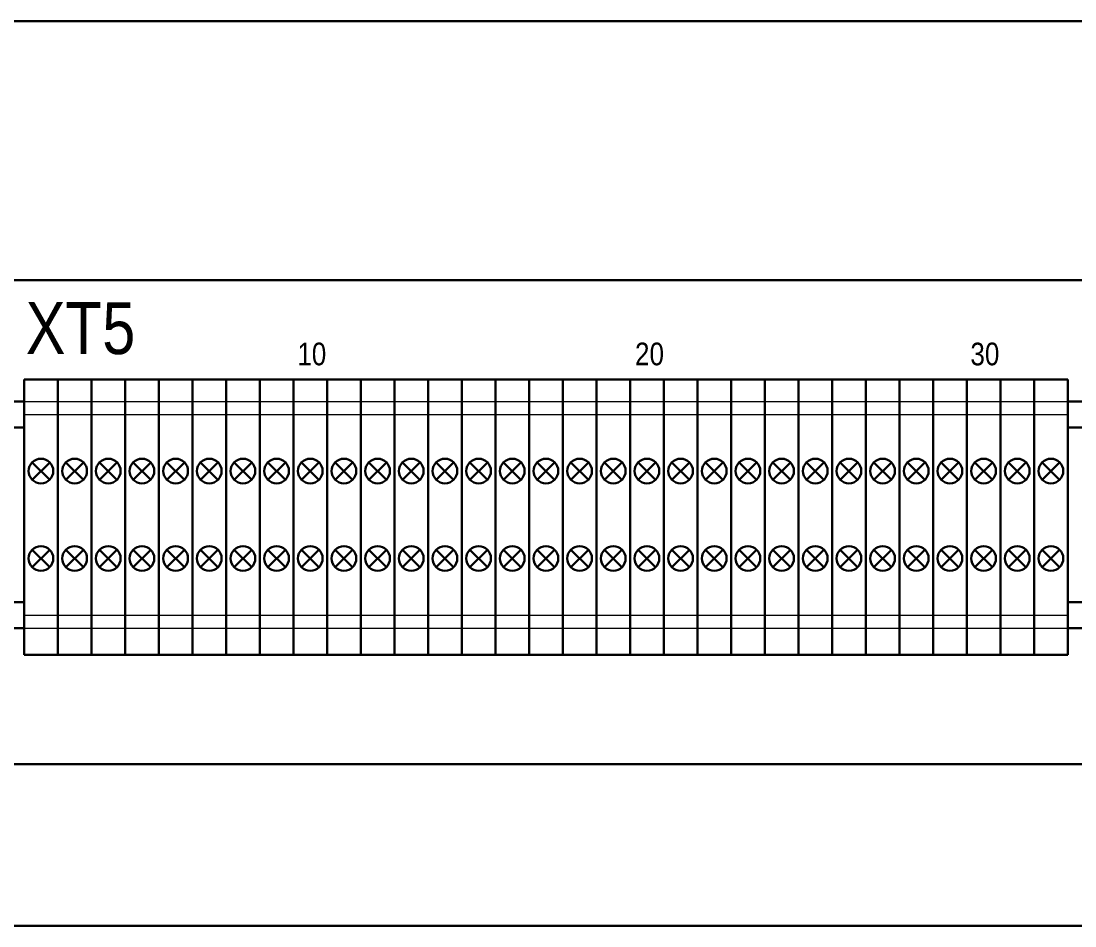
# Model space of a CAD drawing. Header units: millimetres. Extents: x -6000 to 26000, y -6000 to 26000.
# Drawn here: x 86.14 to 108.78, y -4648.66 to -4629.22 of the extents above; entities that cross this region are included whole.
import ezdxf

# ---------------------------------------------------------------- set-up
doc = ezdxf.new("R2010")
doc.units = ezdxf.units.MM
doc.header["$MEASUREMENT"] = 0
doc.layers.add('Чертеж и Рисунок_Ном._пера__1', color=7, linetype='Continuous', lineweight=15)
doc.layers.add('Чертеж и Рисунок_Ном._пера__21', color=7, linetype='Continuous', lineweight=30)
doc.styles.add('СГЕНЕРИР_СТИЛЬ_1', font='')
doc.styles.get('СГЕНЕРИР_СТИЛЬ_1').set_extended_font_data('Arial Narrow')

msp = doc.modelspace()

# ---------------------------------------------------------------- linework, layer by layer
at = {"layer": 'Чертеж и Рисунок_Ном._пера__1', "color": 7, "linetype": 'Continuous', "lineweight": 15}
for p, q in [((86.207, -4637.397), (86.93, -4637.397)), ((86.93, -4637.397), (87.653, -4637.397)), ((87.653, -4637.397), (88.377, -4637.397)), ((88.377, -4637.397), (89.1, -4637.397)), ((89.1, -4637.397), (89.823, -4637.397)), ((89.823, -4637.397), (90.547, -4637.397)), ((90.547, -4637.397), (91.27, -4637.397)), ((91.27, -4637.397), (91.993, -4637.397)), ((91.993, -4637.397), (92.717, -4637.397)), ((92.717, -4637.397), (93.44, -4637.397)), ((93.44, -4637.397), (94.163, -4637.397)), ((94.163, -4637.397), (94.887, -4637.397)), ((94.887, -4637.397), (95.61, -4637.397)), ((95.61, -4637.397), (96.333, -4637.397)), ((96.333, -4637.397), (97.057, -4637.397)), ((97.057, -4637.397), (97.78, -4637.397)), ((97.78, -4637.397), (98.503, -4637.397)), ((98.503, -4637.397), (99.227, -4637.397)), ((99.227, -4637.397), (99.95, -4637.397)), ((99.95, -4637.397), (100.673, -4637.397)), ((100.673, -4637.397), (101.396, -4637.397)), ((101.396, -4637.397), (102.12, -4637.397)), ((102.12, -4637.397), (102.843, -4637.397)), ((102.843, -4637.397), (103.566, -4637.397)), ((103.566, -4637.397), (104.29, -4637.397)), ((104.29, -4637.397), (105.013, -4637.397)), ((105.013, -4637.397), (105.736, -4637.397)), ((105.736, -4637.397), (106.46, -4637.397)), ((106.46, -4637.397), (107.183, -4637.397)), ((107.183, -4637.397), (107.906, -4637.397)), ((107.906, -4637.397), (108.63, -4637.397)), ((86.207, -4637.675), (86.93, -4637.675)), ((86.93, -4637.675), (87.653, -4637.675)), ((87.653, -4637.675), (88.377, -4637.675)), ((88.377, -4637.675), (89.1, -4637.675)), ((89.1, -4637.675), (89.823, -4637.675)), ((89.823, -4637.675), (90.547, -4637.675)), ((90.547, -4637.675), (91.27, -4637.675)), ((91.27, -4637.675), (91.993, -4637.675)), ((91.993, -4637.675), (92.717, -4637.675)), ((92.717, -4637.675), (93.44, -4637.675)), ((93.44, -4637.675), (94.163, -4637.675)), ((94.163, -4637.675), (94.887, -4637.675)), ((94.887, -4637.675), (95.61, -4637.675)), ((95.61, -4637.675), (96.333, -4637.675)), ((96.333, -4637.675), (97.057, -4637.675)), ((97.057, -4637.675), (97.78, -4637.675)), ((97.78, -4637.675), (98.503, -4637.675)), ((98.503, -4637.675), (99.227, -4637.675)), ((99.227, -4637.675), (99.95, -4637.675)), ((99.95, -4637.675), (100.673, -4637.675)), ((100.673, -4637.675), (101.396, -4637.675)), ((101.396, -4637.675), (102.12, -4637.675)), ((102.12, -4637.675), (102.843, -4637.675)), ((102.843, -4637.675), (103.566, -4637.675)), ((103.566, -4637.675), (104.29, -4637.675)), ((104.29, -4637.675), (105.013, -4637.675)), ((105.013, -4637.675), (105.736, -4637.675)), ((105.736, -4637.675), (106.46, -4637.675)), ((106.46, -4637.675), (107.183, -4637.675)), ((107.183, -4637.675), (107.906, -4637.675)), ((107.906, -4637.675), (108.63, -4637.675)), ((86.207, -4641.987), (86.93, -4641.987)), ((86.93, -4641.987), (87.653, -4641.987)), ((87.653, -4641.987), (88.377, -4641.987)), ((88.377, -4641.987), (89.1, -4641.987)), ((89.1, -4641.987), (89.823, -4641.987)), ((89.823, -4641.987), (90.547, -4641.987)), ((90.547, -4641.987), (91.27, -4641.987)), ((91.27, -4641.987), (91.993, -4641.987)), ((91.993, -4641.987), (92.717, -4641.987)), ((92.717, -4641.987), (93.44, -4641.987)), ((93.44, -4641.987), (94.163, -4641.987)), ((94.163, -4641.987), (94.887, -4641.987)), ((94.887, -4641.987), (95.61, -4641.987)), ((95.61, -4641.987), (96.333, -4641.987)), ((96.333, -4641.987), (97.057, -4641.987)), ((97.057, -4641.987), (97.78, -4641.987)), ((97.78, -4641.987), (98.503, -4641.987)), ((98.503, -4641.987), (99.227, -4641.987)), ((99.227, -4641.987), (99.95, -4641.987)), ((99.95, -4641.987), (100.673, -4641.987)), ((100.673, -4641.987), (101.396, -4641.987)), ((101.396, -4641.987), (102.12, -4641.987)), ((102.12, -4641.987), (102.843, -4641.987)), ((102.843, -4641.987), (103.566, -4641.987)), ((103.566, -4641.987), (104.29, -4641.987)), ((104.29, -4641.987), (105.013, -4641.987)), ((105.013, -4641.987), (105.736, -4641.987)), ((105.736, -4641.987), (106.46, -4641.987)), ((106.46, -4641.987), (107.183, -4641.987)), ((107.183, -4641.987), (107.906, -4641.987)), ((107.906, -4641.987), (108.63, -4641.987)), ((86.207, -4642.266), (86.93, -4642.266)), ((86.93, -4642.266), (87.653, -4642.266)), ((87.653, -4642.266), (88.377, -4642.266)), ((88.377, -4642.266), (89.1, -4642.266)), ((89.1, -4642.266), (89.823, -4642.266)), ((89.823, -4642.266), (90.547, -4642.266)), ((90.547, -4642.266), (91.27, -4642.266)), ((91.27, -4642.266), (91.993, -4642.266)), ((91.993, -4642.266), (92.717, -4642.266)), ((92.717, -4642.266), (93.44, -4642.266)), ((93.44, -4642.266), (94.163, -4642.266)), ((94.163, -4642.266), (94.887, -4642.266)), ((94.887, -4642.266), (95.61, -4642.266)), ((95.61, -4642.266), (96.333, -4642.266)), ((96.333, -4642.266), (97.057, -4642.266)), ((97.057, -4642.266), (97.78, -4642.266)), ((97.78, -4642.266), (98.503, -4642.266)), ((98.503, -4642.266), (99.227, -4642.266)), ((99.227, -4642.266), (99.95, -4642.266)), ((99.95, -4642.266), (100.673, -4642.266)), ((100.673, -4642.266), (101.396, -4642.266)), ((101.396, -4642.266), (102.12, -4642.266)), ((102.12, -4642.266), (102.843, -4642.266)), ((102.843, -4642.266), (103.566, -4642.266)), ((103.566, -4642.266), (104.29, -4642.266)), ((104.29, -4642.266), (105.013, -4642.266)), ((105.013, -4642.266), (105.736, -4642.266)), ((105.736, -4642.266), (106.46, -4642.266)), ((106.46, -4642.266), (107.183, -4642.266)), ((107.183, -4642.266), (107.906, -4642.266)), ((107.906, -4642.266), (108.63, -4642.266))]:
    msp.add_line(p, q, dxfattribs=at)
at = {"layer": 'Чертеж и Рисунок_Ном._пера__21', "color": 7, "linetype": 'Continuous', "lineweight": 30}
for p, q in [((84.398, -4629.225), (155.339, -4629.225)), ((155.339, -4634.789), (84.398, -4634.789)), ((86.207, -4642.838), (86.207, -4636.926)), ((86.207, -4636.926), (86.93, -4636.926)), ((86.93, -4636.926), (86.93, -4642.838)), ((86.93, -4642.838), (86.93, -4636.926)), ((86.93, -4636.926), (87.653, -4636.926)), ((87.653, -4636.926), (87.653, -4642.838)), ((87.653, -4642.838), (87.653, -4636.926)), ((87.653, -4636.926), (88.377, -4636.926)), ((88.377, -4636.926), (88.377, -4642.838)), ((88.377, -4642.838), (88.377, -4636.926)), ((88.377, -4636.926), (89.1, -4636.926)), ((89.1, -4636.926), (89.1, -4642.838)), ((89.1, -4642.838), (89.1, -4636.926)), ((89.1, -4636.926), (89.823, -4636.926)), ((89.823, -4636.926), (89.823, -4642.838)), ((89.823, -4642.838), (89.823, -4636.926)), ((89.823, -4636.926), (90.547, -4636.926)), ((90.547, -4636.926), (90.547, -4642.838)), ((90.547, -4642.838), (90.547, -4636.926)), ((90.547, -4636.926), (91.27, -4636.926)), ((91.27, -4636.926), (91.27, -4642.838)), ((91.27, -4642.838), (91.27, -4636.926)), ((91.27, -4636.926), (91.993, -4636.926)), ((91.993, -4636.926), (91.993, -4642.838)), ((91.993, -4642.838), (91.993, -4636.926)), ((91.993, -4636.926), (92.717, -4636.926)), ((92.717, -4636.926), (92.717, -4642.838)), ((92.717, -4642.838), (92.717, -4636.926)), ((92.717, -4636.926), (93.44, -4636.926)), ((93.44, -4636.926), (93.44, -4642.838)), ((93.44, -4642.838), (93.44, -4636.926)), ((93.44, -4636.926), (94.163, -4636.926)), ((94.163, -4636.926), (94.163, -4642.838)), ((94.163, -4642.838), (94.163, -4636.926)), ((94.163, -4636.926), (94.887, -4636.926)), ((94.887, -4636.926), (94.887, -4642.838)), ((94.887, -4642.838), (94.887, -4636.926)), ((94.887, -4636.926), (95.61, -4636.926)), ((95.61, -4636.926), (95.61, -4642.838)), ((95.61, -4642.838), (95.61, -4636.926)), ((95.61, -4636.926), (96.333, -4636.926)), ((96.333, -4636.926), (96.333, -4642.838)), ((96.333, -4642.838), (96.333, -4636.926)), ((96.333, -4636.926), (97.057, -4636.926)), ((97.057, -4636.926), (97.057, -4642.838)), ((97.057, -4642.838), (97.057, -4636.926)), ((97.057, -4636.926), (97.78, -4636.926)), ((97.78, -4636.926), (97.78, -4642.838)), ((97.78, -4642.838), (97.78, -4636.926)), ((97.78, -4636.926), (98.503, -4636.926)), ((98.503, -4636.926), (98.503, -4642.838)), ((98.503, -4642.838), (98.503, -4636.926)), ((98.503, -4636.926), (99.227, -4636.926)), ((99.227, -4636.926), (99.227, -4642.838)), ((99.227, -4642.838), (99.227, -4636.926)), ((99.227, -4636.926), (99.95, -4636.926)), ((99.95, -4636.926), (99.95, -4642.838)), ((99.95, -4642.838), (99.95, -4636.926)), ((99.95, -4636.926), (100.673, -4636.926)), ((100.673, -4636.926), (100.673, -4642.838)), ((100.673, -4642.838), (100.673, -4636.926)), ((100.673, -4636.926), (101.396, -4636.926)), ((101.396, -4636.926), (101.396, -4642.838)), ((101.396, -4642.838), (101.396, -4636.926)), ((101.396, -4636.926), (102.12, -4636.926)), ((102.12, -4636.926), (102.12, -4642.838)), ((102.12, -4642.838), (102.12, -4636.926)), ((102.12, -4636.926), (102.843, -4636.926)), ((102.843, -4636.926), (102.843, -4642.838)), ((102.843, -4642.838), (102.843, -4636.926)), ((102.843, -4636.926), (103.566, -4636.926)), ((103.566, -4636.926), (103.566, -4642.838)), ((103.566, -4642.838), (103.566, -4636.926)), ((103.566, -4636.926), (104.29, -4636.926)), ((104.29, -4636.926), (104.29, -4642.838)), ((104.29, -4642.838), (104.29, -4636.926)), ((104.29, -4636.926), (105.013, -4636.926)), ((105.013, -4636.926), (105.013, -4642.838)), ((105.013, -4642.838), (105.013, -4636.926)), ((105.013, -4636.926), (105.736, -4636.926)), ((105.736, -4636.926), (105.736, -4642.838)), ((105.736, -4642.838), (105.736, -4636.926)), ((105.736, -4636.926), (106.46, -4636.926)), ((106.46, -4636.926), (106.46, -4642.838)), ((106.46, -4642.838), (106.46, -4636.926)), ((106.46, -4636.926), (107.183, -4636.926)), ((107.183, -4636.926), (107.183, -4642.838)), ((107.183, -4642.838), (107.183, -4636.926)), ((107.183, -4636.926), (107.906, -4636.926)), ((107.906, -4636.926), (107.906, -4642.838)), ((107.906, -4642.838), (107.906, -4636.926)), ((107.906, -4636.926), (108.63, -4636.926)), ((108.63, -4636.926), (108.63, -4642.838)), ((85.094, -4637.397), (86.207, -4637.397)), ((108.63, -4637.397), (109.999, -4637.397)), ((85.094, -4637.954), (86.207, -4637.954)), ((108.63, -4637.954), (109.999, -4637.954)), ((86.756, -4638.705), (86.381, -4639.08)), ((86.381, -4638.705), (86.756, -4639.08)), ((87.479, -4638.705), (87.105, -4639.08)), ((87.105, -4638.705), (87.479, -4639.08)), ((88.202, -4638.705), (87.828, -4639.08)), ((87.828, -4638.705), (88.202, -4639.08)), ((88.926, -4638.705), (88.551, -4639.08)), ((88.551, -4638.705), (88.926, -4639.08)), ((89.649, -4638.705), (89.274, -4639.08)), ((89.274, -4638.705), (89.649, -4639.08)), ((90.372, -4638.705), (89.998, -4639.08)), ((89.998, -4638.705), (90.372, -4639.08)), ((91.096, -4638.705), (90.721, -4639.08)), ((90.721, -4638.705), (91.096, -4639.08)), ((91.819, -4638.705), (91.444, -4639.08)), ((91.444, -4638.705), (91.819, -4639.08)), ((92.542, -4638.705), (92.168, -4639.08)), ((92.168, -4638.705), (92.542, -4639.08)), ((93.265, -4638.705), (92.891, -4639.08)), ((92.891, -4638.705), (93.265, -4639.08)), ((93.989, -4638.705), (93.614, -4639.08)), ((93.614, -4638.705), (93.989, -4639.08)), ((94.712, -4638.705), (94.338, -4639.08)), ((94.338, -4638.705), (94.712, -4639.08)), ((95.435, -4638.705), (95.061, -4639.08)), ((95.061, -4638.705), (95.435, -4639.08)), ((96.159, -4638.705), (95.784, -4639.08)), ((95.784, -4638.705), (96.159, -4639.08)), ((96.882, -4638.705), (96.508, -4639.08)), ((96.508, -4638.705), (96.882, -4639.08)), ((97.605, -4638.705), (97.231, -4639.08)), ((97.231, -4638.705), (97.605, -4639.08)), ((98.329, -4638.705), (97.954, -4639.08)), ((97.954, -4638.705), (98.329, -4639.08)), ((99.052, -4638.705), (98.678, -4639.08)), ((98.678, -4638.705), (99.052, -4639.08)), ((99.775, -4638.705), (99.401, -4639.08)), ((99.401, -4638.705), (99.775, -4639.08)), ((100.499, -4638.705), (100.124, -4639.08)), ((100.124, -4638.705), (100.499, -4639.08)), ((101.222, -4638.705), (100.848, -4639.08)), ((100.848, -4638.705), (101.222, -4639.08)), ((101.945, -4638.705), (101.571, -4639.08)), ((101.571, -4638.705), (101.945, -4639.08)), ((102.669, -4638.705), (102.294, -4639.08)), ((102.294, -4638.705), (102.669, -4639.08)), ((103.392, -4638.705), (103.018, -4639.08)), ((103.018, -4638.705), (103.392, -4639.08)), ((104.115, -4638.705), (103.741, -4639.08)), ((103.741, -4638.705), (104.115, -4639.08)), ((104.839, -4638.705), (104.464, -4639.08)), ((104.464, -4638.705), (104.839, -4639.08)), ((105.562, -4638.705), (105.188, -4639.08)), ((105.188, -4638.705), (105.562, -4639.08)), ((106.285, -4638.705), (105.911, -4639.08)), ((105.911, -4638.705), (106.285, -4639.08)), ((107.009, -4638.705), (106.634, -4639.08)), ((106.634, -4638.705), (107.009, -4639.08)), ((107.732, -4638.705), (107.357, -4639.08)), ((107.357, -4638.705), (107.732, -4639.08)), ((108.455, -4638.705), (108.081, -4639.08)), ((108.081, -4638.705), (108.455, -4639.08)), ((86.756, -4640.583), (86.381, -4640.957)), ((86.381, -4640.583), (86.756, -4640.957)), ((87.479, -4640.583), (87.105, -4640.957)), ((87.105, -4640.583), (87.479, -4640.957)), ((88.202, -4640.583), (87.828, -4640.957)), ((87.828, -4640.583), (88.202, -4640.957)), ((88.926, -4640.583), (88.551, -4640.957)), ((88.551, -4640.583), (88.926, -4640.957)), ((89.649, -4640.583), (89.274, -4640.957)), ((89.274, -4640.583), (89.649, -4640.957)), ((90.372, -4640.583), (89.998, -4640.957)), ((89.998, -4640.583), (90.372, -4640.957)), ((91.096, -4640.583), (90.721, -4640.957)), ((90.721, -4640.583), (91.096, -4640.957)), ((91.819, -4640.583), (91.444, -4640.957)), ((91.444, -4640.583), (91.819, -4640.957)), ((92.542, -4640.583), (92.168, -4640.957)), ((92.168, -4640.583), (92.542, -4640.957)), ((93.265, -4640.583), (92.891, -4640.957)), ((92.891, -4640.583), (93.265, -4640.957)), ((93.989, -4640.583), (93.614, -4640.957)), ((93.614, -4640.583), (93.989, -4640.957)), ((94.712, -4640.583), (94.338, -4640.957)), ((94.338, -4640.583), (94.712, -4640.957)), ((95.435, -4640.583), (95.061, -4640.957)), ((95.061, -4640.583), (95.435, -4640.957)), ((96.159, -4640.583), (95.784, -4640.957)), ((95.784, -4640.583), (96.159, -4640.957)), ((96.882, -4640.583), (96.508, -4640.957)), ((96.508, -4640.583), (96.882, -4640.957)), ((97.605, -4640.583), (97.231, -4640.957)), ((97.231, -4640.583), (97.605, -4640.957)), ((98.329, -4640.583), (97.954, -4640.957)), ((97.954, -4640.583), (98.329, -4640.957)), ((99.052, -4640.583), (98.678, -4640.957)), ((98.678, -4640.583), (99.052, -4640.957)), ((99.775, -4640.583), (99.401, -4640.957)), ((99.401, -4640.583), (99.775, -4640.957)), ((100.499, -4640.583), (100.124, -4640.957)), ((100.124, -4640.583), (100.499, -4640.957)), ((101.222, -4640.583), (100.848, -4640.957)), ((100.848, -4640.583), (101.222, -4640.957)), ((101.945, -4640.583), (101.571, -4640.957)), ((101.571, -4640.583), (101.945, -4640.957)), ((102.669, -4640.583), (102.294, -4640.957)), ((102.294, -4640.583), (102.669, -4640.957)), ((103.392, -4640.583), (103.018, -4640.957)), ((103.018, -4640.583), (103.392, -4640.957)), ((104.115, -4640.583), (103.741, -4640.957)), ((103.741, -4640.583), (104.115, -4640.957)), ((104.839, -4640.583), (104.464, -4640.957)), ((104.464, -4640.583), (104.839, -4640.957)), ((105.562, -4640.583), (105.188, -4640.957)), ((105.188, -4640.583), (105.562, -4640.957)), ((106.285, -4640.583), (105.911, -4640.957)), ((105.911, -4640.583), (106.285, -4640.957)), ((107.009, -4640.583), (106.634, -4640.957)), ((106.634, -4640.583), (107.009, -4640.957)), ((107.732, -4640.583), (107.357, -4640.957)), ((107.357, -4640.583), (107.732, -4640.957)), ((108.455, -4640.583), (108.081, -4640.957)), ((108.081, -4640.583), (108.455, -4640.957)), ((86.207, -4641.709), (85.094, -4641.709)), ((109.999, -4641.709), (108.63, -4641.709)), ((86.207, -4642.266), (85.094, -4642.266)), ((109.999, -4642.266), (108.63, -4642.266)), ((86.93, -4642.838), (86.207, -4642.838)), ((87.653, -4642.838), (86.93, -4642.838)), ((88.377, -4642.838), (87.653, -4642.838)), ((89.1, -4642.838), (88.377, -4642.838)), ((89.823, -4642.838), (89.1, -4642.838)), ((90.547, -4642.838), (89.823, -4642.838)), ((91.27, -4642.838), (90.547, -4642.838)), ((91.993, -4642.838), (91.27, -4642.838)), ((92.717, -4642.838), (91.993, -4642.838)), ((93.44, -4642.838), (92.717, -4642.838)), ((94.163, -4642.838), (93.44, -4642.838)), ((94.887, -4642.838), (94.163, -4642.838)), ((95.61, -4642.838), (94.887, -4642.838)), ((96.333, -4642.838), (95.61, -4642.838)), ((97.057, -4642.838), (96.333, -4642.838)), ((97.78, -4642.838), (97.057, -4642.838)), ((98.503, -4642.838), (97.78, -4642.838)), ((99.227, -4642.838), (98.503, -4642.838)), ((99.95, -4642.838), (99.227, -4642.838)), ((100.673, -4642.838), (99.95, -4642.838)), ((101.396, -4642.838), (100.673, -4642.838)), ((102.12, -4642.838), (101.396, -4642.838)), ((102.843, -4642.838), (102.12, -4642.838)), ((103.566, -4642.838), (102.843, -4642.838)), ((104.29, -4642.838), (103.566, -4642.838)), ((105.013, -4642.838), (104.29, -4642.838)), ((105.736, -4642.838), (105.013, -4642.838)), ((106.46, -4642.838), (105.736, -4642.838)), ((107.183, -4642.838), (106.46, -4642.838)), ((107.906, -4642.838), (107.183, -4642.838)), ((108.63, -4642.838), (107.906, -4642.838)), ((84.398, -4645.187), (155.339, -4645.187)), ((155.339, -4648.664), (84.398, -4648.664))]:
    msp.add_line(p, q, dxfattribs=at)
for centre in [(86.568, -4638.892), (87.292, -4638.892), (88.015, -4638.892), (88.738, -4638.892), (89.462, -4638.892), (90.185, -4638.892), (90.908, -4638.892), (91.632, -4638.892), (92.355, -4638.892), (93.078, -4638.892), (93.802, -4638.892), (94.525, -4638.892), (95.248, -4638.892), (95.972, -4638.892), (96.695, -4638.892), (97.418, -4638.892), (98.142, -4638.892), (98.865, -4638.892), (99.588, -4638.892), (100.311, -4638.892), (101.035, -4638.892), (101.758, -4638.892), (102.481, -4638.892), (103.205, -4638.892), (103.928, -4638.892), (104.651, -4638.892), (105.375, -4638.892), (106.098, -4638.892), (106.821, -4638.892), (107.545, -4638.892), (108.268, -4638.892), (86.568, -4640.77), (87.292, -4640.77), (88.015, -4640.77), (88.738, -4640.77), (89.462, -4640.77), (90.185, -4640.77), (90.908, -4640.77), (91.632, -4640.77), (92.355, -4640.77), (93.078, -4640.77), (93.802, -4640.77), (94.525, -4640.77), (95.248, -4640.77), (95.972, -4640.77), (96.695, -4640.77), (97.418, -4640.77), (98.142, -4640.77), (98.865, -4640.77), (99.588, -4640.77), (100.311, -4640.77), (101.035, -4640.77), (101.758, -4640.77), (102.481, -4640.77), (103.205, -4640.77), (103.928, -4640.77), (104.651, -4640.77), (105.375, -4640.77), (106.098, -4640.77), (106.821, -4640.77), (107.545, -4640.77), (108.268, -4640.77)]:
    msp.add_circle(centre, 0.265, dxfattribs=at)

# ---------------------------------------------------------------- texts
at = {"layer": 'Чертеж и Рисунок_Ном._пера__1', "color": 7, "linetype": 'Continuous', "lineweight": 15, "attachment_point": 7, "style": 'СГЕНЕРИР_СТИЛЬ_1'}
for s, insert, char_height in [('\\A1;{\\pql;\\fArial Narrow|b0|i0|c204|p34;XT}', (86.243, -4636.376), 1.1128), ('\\A1;{\\pql;\\fArial Narrow|b0|i0|c204|p34;5}', (87.887, -4636.395), 1.1128), ('\\A1;{\\pql;\\fArial Narrow|b0|i0|c204|p34;10}', (92.078, -4636.627), 0.48685), ('\\A1;{\\pql;\\fArial Narrow|b0|i0|c204|p34;2}', (99.332, -4636.619), 0.48685), ('\\A1;{\\pql;\\fArial Narrow|b0|i0|c204|p34;0}', (99.644, -4636.627), 0.48685), ('\\A1;{\\pql;\\fArial Narrow|b0|i0|c204|p34;3}', (106.538, -4636.628), 0.48685), ('\\A1;{\\pql;\\fArial Narrow|b0|i0|c204|p34;0}', (106.85, -4636.627), 0.48685)]:
    msp.add_mtext(s, dxfattribs=dict(at, insert=insert, char_height=char_height))

doc.saveas('drawing.dxf')
